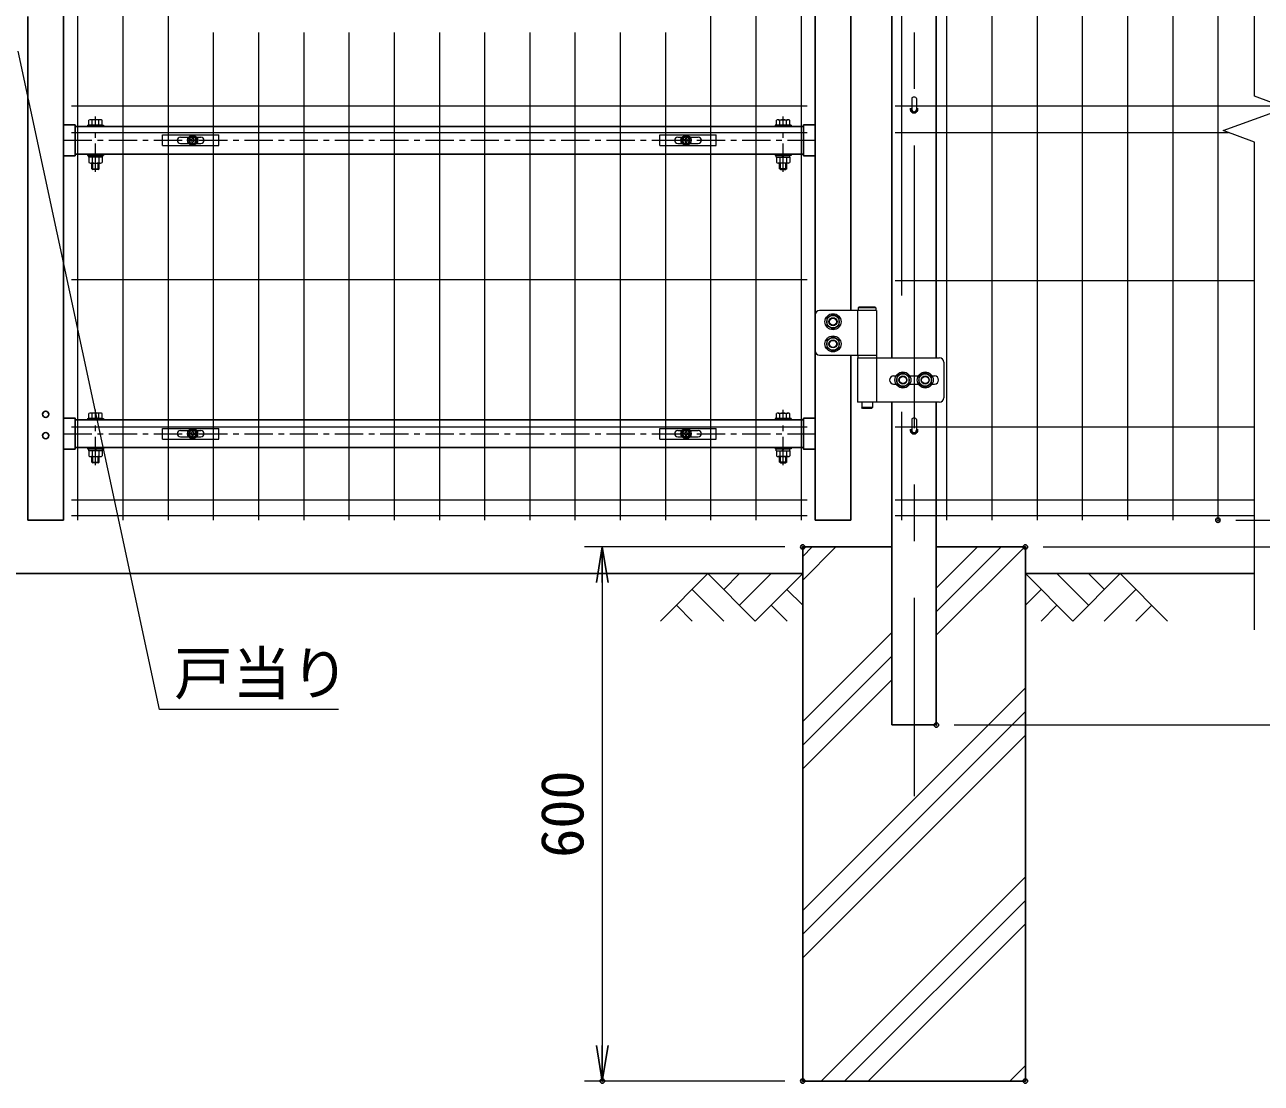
# Model space of a CAD drawing. Units: millimetres, scale not verified. Extents: x -4200 to 4200, y -2970 to 2970.
# Drawn here: x 1197 to 2586, y -825 to 364 of the extents above; entities that cross this region are included whole.
import ezdxf
from ezdxf.enums import TextEntityAlignment as Align

# ---------------------------------------------------------------- set-up
doc = ezdxf.new("R2010")
doc.units = ezdxf.units.MM
doc.header["$LTSCALE"] = 10
doc.header["$PDMODE"] = 32
doc.header["$PDSIZE"] = 5
doc.linetypes.add('USER1', pattern=[50.8, 31.75, -6.35, 6.35, -6.35])
for name, color, linetype, lineweight in [('0-0_D-STR-TXT', 7, 'Continuous', 13), ('0-1_D-STR1', 1, 'Continuous', 25), ('0-2_D-STR4', 7, 'Continuous', 25), ('0-3_D-DCR-HCH', 7, 'Continuous', 13), ('0-4_D-BGD', 7, 'Continuous', 25), ('0-5_D-STR-DIM', 7, 'Continuous', 13), ('0-6_0', 7, 'Continuous', 25), ('0-7_Defpoints', 6, 'Continuous', 25), ('0-9_D-STR3', 3, 'Continuous', 13), ('0-A_D-BMK', 2, 'USER1', 13), ('0-B_D-STR2', 7, 'Continuous', 13)]:
    doc.layers.add(name, color=color, linetype=linetype, lineweight=lineweight)
doc.styles.add('ＭＳ ゴシック', font='')
doc.styles.get('ＭＳ ゴシック').set_extended_font_data('MS Gothic')

# ---------------------------------------------------------------- blocks, each defined once
blk = doc.blocks.new('_Open')
at = {"layer": '0-6_0'}
blk.add_line((-10, 1.667), (0, 0), dxfattribs=at)
blk.add_lwpolyline([(-10, -1.667), (0, 0), (-10, 0)], dxfattribs=at)
blk = doc.blocks.new('U6')
at = {"layer": '0-1_D-STR1'}
for p, q in [((9840, 9150), (9840, 300)), ((18280, 9150), (18280, 300)), ((18680, 8270), (18680, 2655)), ((9440, 5960), (9440, 300)), ((9840, 4742), (9970, 4742)), ((9970, 4742), (9970, 4393)), ((18150, 4722.5), (9970, 4722.5)), ((18150, 4742), (18150, 4393)), ((18280, 4742), (18150, 4742)), ((9970, 4393), (9840, 4393)), ((18150, 4412.5), (9970, 4412.5)), ((18150, 4393), (18280, 4393)), ((18680, 2155), (18680, 300)), ((9970, 1446.5), (9970, 1097.5)), ((18150, 1427), (9970, 1427)), ((18280, 1446.5), (18150, 1446.5)), ((18150, 1446.5), (18150, 1097.5)), ((18150, 1117), (9970, 1117)), ((9970, 1097.5), (9840, 1097.5)), ((9440, 300), (9840, 300)), ((18280, 300), (18680, 300))]:
    blk.add_line(p, q, dxfattribs=at)
for points in [[(9840, 1446.5), (9970, 1446.5), (9970, 1097.5)], [(18150, 1446.5), (18150, 1097.5), (18280, 1097.5)]]:
    blk.add_lwpolyline(points, dxfattribs=at)
for centre in [(9640, 1490), (9640, 1250)]:
    blk.add_circle(centre, 35, dxfattribs=at)
at = {"layer": '0-7_Defpoints'}
for centre in [(11290, 4567.5), (16830, 4567.5), (11290, 1272), (16830, 1272)]:
    blk.add_circle(centre, 40, dxfattribs=at)
at = {"layer": '0-9_D-STR3'}
for p, q in [((10110, 4738.5), (10110, 4722.5)), ((10110, 4738.5), (10290, 4738.5)), ((10110, 4722.5), (10290, 4722.5)), ((10125, 4738.5), (10125, 4793)), ((10275, 4738.5), (10125, 4738.5)), ((10256.3, 4798.5), (10143.8, 4798.5)), ((10162.5, 4738.5), (10162.5, 4793)), ((10237.5, 4738.5), (10237.5, 4793)), ((10275, 4738.5), (10275, 4793)), ((10290, 4738.5), (10290, 4722.5)), ((17830, 4738.5), (17830, 4722.5)), ((18010, 4738.5), (17830, 4738.5)), ((18010, 4722.5), (17830, 4722.5)), ((17845, 4738.5), (17845, 4793)), ((17845, 4738.5), (17995, 4738.5)), ((17863.7, 4798.5), (17976.2, 4798.5)), ((17882.5, 4738.5), (17882.5, 4793)), ((17957.5, 4738.5), (17957.5, 4793)), ((17995, 4738.5), (17995, 4793)), ((18010, 4738.5), (18010, 4722.5)), ((10110, 4412.5), (10110, 4396.5)), ((10110, 4412.5), (10290, 4412.5)), ((10110, 4396.5), (10290, 4396.5)), ((10125, 4376.5), (10125, 4317)), ((10143.8, 4311.5), (10256.3, 4311.5)), ((10160, 4248.5), (10160, 4311.5)), ((10162.5, 4376.5), (10162.5, 4317)), ((10170, 4238.5), (10170, 4311.5)), ((10203.8, 4376.5), (10192.2, 4396.5)), ((10210.7, 4376.5), (10199.1, 4396.5)), ((10230, 4238.5), (10230, 4311.5)), ((10237.5, 4376.5), (10237.5, 4317)), ((10240, 4248.5), (10240, 4311.5)), ((10275, 4376.5), (10275, 4317)), ((10290, 4412.5), (10290, 4396.5)), ((17830, 4412.5), (17830, 4396.5)), ((18010, 4412.5), (17830, 4412.5)), ((18010, 4396.5), (17830, 4396.5)), ((17845, 4376.5), (17845, 4317)), ((17976.2, 4311.5), (17863.7, 4311.5)), ((17880, 4248.5), (17880, 4311.5)), ((17882.5, 4376.5), (17882.5, 4317)), ((17890, 4238.5), (17890, 4311.5)), ((17909.3, 4376.5), (17920.8, 4396.5)), ((17916.2, 4376.5), (17927.8, 4396.5)), ((17950, 4238.5), (17950, 4311.5)), ((17957.5, 4376.5), (17957.5, 4317)), ((17960, 4248.5), (17960, 4311.5)), ((17995, 4376.5), (17995, 4317)), ((18010, 4412.5), (18010, 4396.5)), ((10160, 4248.5), (10170, 4238.5)), ((10160, 4248.5), (10240, 4248.5)), ((10230, 4238.5), (10170, 4238.5)), ((10230, 4238.5), (10240, 4248.5)), ((17890, 4238.5), (17880, 4248.5)), ((17960, 4248.5), (17880, 4248.5)), ((17890, 4238.5), (17950, 4238.5)), ((17960, 4248.5), (17950, 4238.5)), ((18970, 2655), (18330, 2655)), ((18754, 2655), (18754, 2155)), ((18762, 2685), (18762, 2655)), ((18962, 2685), (18762, 2685)), ((18962, 2655), (18762, 2655)), ((18970, 2655), (18970, 2155)), ((18280, 2605), (18280, 2205)), ((18330, 2155), (18970, 2155)), ((18754, 2125), (19674, 2125)), ((18754, 2125), (18754, 1625)), ((18970, 2125), (18970, 1625)), ((19724, 2075), (19724, 1675)), ((19115, 1875), (19115.1, 1875)), ((19160, 1920), (19187.1, 1920)), ((19160, 1830), (19187.1, 1830)), ((19342.9, 1920), (19437.1, 1920)), ((19342.9, 1830), (19437.1, 1830)), ((19592.9, 1920), (19620, 1920)), ((19592.9, 1830), (19620, 1830)), ((19665, 1875), (19665.1, 1875)), ((19674, 1625), (18754, 1625)), ((18802, 1625), (18802, 1565)), ((18922, 1625), (18922, 1565)), ((10110, 1443), (10110, 1427)), ((10110, 1443), (10290, 1443)), ((10110, 1427), (10290, 1427)), ((10125, 1443), (10125, 1497.5)), ((10275, 1443), (10125, 1443)), ((10256.3, 1503), (10143.8, 1503)), ((10162.5, 1443), (10162.5, 1497.5)), ((10237.5, 1443), (10237.5, 1497.5)), ((10275, 1443), (10275, 1497.5)), ((10290, 1443), (10290, 1427)), ((17830, 1443), (17830, 1427)), ((18010, 1443), (17830, 1443)), ((18010, 1427), (17830, 1427)), ((17845, 1443), (17845, 1497.5)), ((17845, 1443), (17995, 1443)), ((17863.7, 1503), (17976.2, 1503)), ((17882.5, 1443), (17882.5, 1497.5)), ((17957.5, 1443), (17957.5, 1497.5)), ((17995, 1443), (17995, 1497.5)), ((18010, 1443), (18010, 1427)), ((10110, 1117), (10110, 1101)), ((10110, 1117), (10290, 1117)), ((10290, 1117), (10290, 1101)), ((17830, 1117), (17830, 1101)), ((18010, 1117), (17830, 1117)), ((18010, 1117), (18010, 1101)), ((10110, 1101), (10290, 1101)), ((10125, 1081), (10125, 1021.5)), ((10143.8, 1016), (10256.3, 1016)), ((10160, 953), (10160, 1016)), ((10162.5, 1081), (10162.5, 1021.5)), ((10170, 943), (10170, 1016)), ((10203.8, 1081), (10192.2, 1101)), ((10210.7, 1081), (10199.1, 1101)), ((10230, 943), (10230, 1016)), ((10237.5, 1081), (10237.5, 1021.5)), ((10240, 953), (10240, 1016)), ((10275, 1081), (10275, 1021.5)), ((18010, 1101), (17830, 1101)), ((17845, 1081), (17845, 1021.5)), ((17976.2, 1016), (17863.7, 1016)), ((17880, 953), (17880, 1016)), ((17882.5, 1081), (17882.5, 1021.5)), ((17890, 943), (17890, 1016)), ((17909.3, 1081), (17920.8, 1101)), ((17916.2, 1081), (17927.8, 1101)), ((17950, 943), (17950, 1016)), ((17957.5, 1081), (17957.5, 1021.5)), ((17960, 953), (17960, 1016)), ((17995, 1081), (17995, 1021.5)), ((10160, 953), (10170, 943)), ((10160, 953), (10240, 953)), ((10230, 943), (10170, 943)), ((10230, 943), (10240, 953)), ((17890, 943), (17880, 953)), ((17960, 953), (17880, 953)), ((17890, 943), (17950, 943)), ((17960, 953), (17950, 943))]:
    blk.add_line(p, q, dxfattribs=at)
for points in [[(10277, 4376.5), (10123, 4376.5), (10123, 4396.5)], [(10277, 4376.5), (10277, 4396.5), (10123, 4396.5)], [(17843, 4376.5), (17997, 4376.5), (17997, 4396.5)], [(17843, 4376.5), (17843, 4396.5), (17997, 4396.5)], [(18952, 2695), (18772, 2695), (18762, 2685)], [(18952, 2695), (18962, 2685), (18962, 2655)], [(18757, 2155), (18967, 2155), (18967, 2125)], [(18757, 2155), (18757, 2125), (18967, 2125)], [(18912, 1555), (18922, 1565), (18802, 1565)], [(18912, 1555), (18812, 1555), (18802, 1565)], [(10277, 1081), (10123, 1081), (10123, 1101)], [(10277, 1081), (10277, 1101), (10123, 1101)], [(17843, 1081), (17997, 1081), (17997, 1101)], [(17843, 1081), (17843, 1101), (17997, 1101)]]:
    blk.add_lwpolyline(points, dxfattribs=at)
for points in [[(18480, 2611), (18409.9, 2570.5), (18409.9, 2489.5), (18480, 2449), (18550.1, 2489.5), (18550.1, 2570.5)], [(18480, 2361), (18409.9, 2320.5), (18409.9, 2239.5), (18480, 2199), (18550.1, 2239.5), (18550.1, 2320.5)], [(19265, 1956), (19194.9, 1915.5), (19194.9, 1834.5), (19265, 1794), (19335.1, 1834.5), (19335.1, 1915.5)], [(19515, 1956), (19444.9, 1915.5), (19444.9, 1834.5), (19515, 1794), (19585.1, 1834.5), (19585.1, 1915.5)]]:
    blk.add_lwpolyline(points, close=True, dxfattribs=at)
for centre, radius in [((18480, 2530), 90), ((18480, 2530), 70.3), ((18480, 2530), 45), ((18480, 2530), 40), ((18480, 2280), 90), ((18480, 2280), 70.3), ((18480, 2280), 45), ((18480, 2280), 40), ((19265, 1875), 90), ((19265, 1875), 70.3), ((19515, 1875), 90), ((19515, 1875), 70.3), ((19265, 1875), 45), ((19265, 1875), 40), ((19515, 1875), 45), ((19515, 1875), 40)]:
    blk.add_circle(centre, radius, dxfattribs=at)
for centre, radius, start, end in [((10143.8, 4764), 34.5, 57.13278, 122.86722), ((10200, 4668.6), 129.9, 73.22135, 106.77865), ((10256.3, 4764), 34.5, 57.13278, 122.86722), ((17863.7, 4764), 34.5, 57.13278, 122.86722), ((17920, 4668.6), 129.9, 73.22135, 106.77865), ((17976.2, 4764), 34.5, 57.13278, 122.86722), ((10143.8, 4346), 34.5, 237.13278, 302.86722), ((10200, 4441.4), 129.9, 253.22135, 286.77865), ((10256.3, 4346), 34.5, 237.13278, 302.86722), ((17863.7, 4346), 34.5, 237.13278, 302.86722), ((17920, 4441.4), 129.9, 253.22135, 286.77865), ((17976.2, 4346), 34.5, 237.13278, 302.86722), ((18330, 2605), 50, 90, 180), ((18330, 2205), 50, 180, 270), ((19674, 2075), 50, 0, 90), ((19160, 1875), 45, 90, 180), ((19160, 1875), 45, 180, 270), ((19620, 1875), 45, 0, 90), ((19620, 1875), 45, 270, 0), ((19674, 1675), 50, 270, 0), ((10143.8, 1468.5), 34.5, 57.13278, 122.86722), ((10200, 1373.1), 129.9, 73.22135, 106.77865), ((10256.3, 1468.5), 34.5, 57.13278, 122.86722), ((17863.7, 1468.5), 34.5, 57.13278, 122.86722), ((17920, 1373.1), 129.9, 73.22135, 106.77865), ((17976.2, 1468.5), 34.5, 57.13278, 122.86722), ((10143.8, 1050.5), 34.5, 237.13278, 302.86722), ((10200, 1145.9), 129.9, 253.22135, 286.77865), ((10256.3, 1050.5), 34.5, 237.13278, 302.86722), ((17863.7, 1050.5), 34.5, 237.13278, 302.86722), ((17920, 1145.9), 129.9, 253.22135, 286.77865), ((17976.2, 1050.5), 34.5, 237.13278, 302.86722)]:
    blk.add_arc(centre, radius, start, end, dxfattribs=at)
at = {"layer": '0-A_D-BMK'}
for p, q in [((10200, 4214), (10200, 4834.9)), ((17920, 4214), (17920, 4834.9)), ((9840, 4567.5), (18280, 4567.5)), ((10200, 918.5), (10200, 1539.4)), ((17920, 918.5), (17920, 1539.4)), ((9840, 1272), (18280, 1272))]:
    blk.add_line(p, q, dxfattribs=at)
blk = doc.blocks.new('A$C1aa64d16')
at = {"layer": '0-9_D-STR3'}
for p, q in [((-339.9, 60), (295.1, 60)), ((-339.9, -60), (-339.9, 60)), ((-137.4, 35), (-45.6, 35)), ((-18.5, 4.2), (-31.5, 3.9)), ((-31.5, 3.9), (-31.5, -4)), ((-4, 31.5), (-4.2, 18.5)), ((-4, 31.5), (4, 31.5)), ((4, 31.5), (4.2, 18.5)), ((18.5, 4.2), (31.5, 3.9)), ((31.5, 3.9), (31.5, -4)), ((45.6, 35), (92.6, 35)), ((-137.4, -35), (-45.6, -35)), ((-18.5, -4.2), (-31.5, -4)), ((-4, -31.5), (-4.2, -18.5)), ((18.5, -4.2), (31.5, -4)), ((45.6, -35), (92.6, -35))]:
    blk.add_line(p, q, dxfattribs=at)
for points in [[(-339.9, -60), (295.1, -60), (295.1, 60)], [(-4, -31.5), (4, -31.5), (4.2, -18.5)]]:
    blk.add_lwpolyline(points, dxfattribs=at)
for radius in [57.5, 52.5]:
    blk.add_circle((0, 0), radius, dxfattribs=at)
for centre, radius, start, end in [((-137.4, 0), 35, 90, 270), ((-19.1, 19), 14.9, 270, 0), ((19.1, 19), 14.9, 180, 270), ((92.6, 0), 35, 270, 90), ((-19.1, -19), 14.9, 0, 90), ((19.1, -19), 14.9, 90, 180)]:
    blk.add_arc(centre, radius, start, end, dxfattribs=at)
blk = doc.blocks.new('A$Cf29bf4b8')
at = {"layer": '0-9_D-STR3'}
for p, q in [((-295.2, 60), (339.8, 60)), ((-295.2, -60), (-295.2, 60)), ((-92.7, 35), (-45.6, 35)), ((-18.5, 4.2), (-31.5, 3.9)), ((-31.5, 3.9), (-31.5, -4)), ((-4, 31.5), (-4.2, 18.5)), ((-4, 31.5), (4, 31.5)), ((4, 31.5), (4.2, 18.5)), ((18.5, 4.2), (31.5, 3.9)), ((31.5, 3.9), (31.5, -4)), ((45.6, 35), (137.3, 35)), ((-92.7, -35), (-45.6, -35)), ((-18.5, -4.2), (-31.5, -4)), ((-4, -31.5), (-4.2, -18.5)), ((18.5, -4.2), (31.5, -4)), ((45.6, -35), (137.3, -35))]:
    blk.add_line(p, q, dxfattribs=at)
for points in [[(-295.2, -60), (339.8, -60), (339.8, 60)], [(-4, -31.5), (4, -31.5), (4.2, -18.5)]]:
    blk.add_lwpolyline(points, dxfattribs=at)
for radius in [57.5, 52.5]:
    blk.add_circle((0, 0), radius, dxfattribs=at)
for centre, radius, start, end in [((-92.7, 0), 35, 90, 270), ((-19.1, 19), 14.9, 270, 0), ((19.1, 19), 14.9, 180, 270), ((137.3, 0), 35, 270, 90), ((-19.1, -19), 14.9, 0, 90), ((19.1, -19), 14.9, 90, 180)]:
    blk.add_arc(centre, radius, start, end, dxfattribs=at)

msp = doc.modelspace()

# ---------------------------------------------------------------- linework, layer by layer
at = {"layer": '0-0_D-STR-TXT'}
msp.add_lwpolyline([(1549.44, -404.77), (1348.37, -404.77), (1189.67, 334.58)], dxfattribs=at)
at = {"layer": '0-1_D-STR1'}
for p, q in [((2170.73, 551.69), (2170.73, -9.81)), ((2220.73, 551.69), (2220.73, -9.81)), ((2170.73, -59.81), (2170.73, -422.31)), ((2220.73, -59.81), (2220.73, -422.31)), ((2170.73, -422.31), (2220.73, -422.31))]:
    msp.add_line(p, q, dxfattribs=at)
for centre in [(2195.73, 269.19), (2195.73, -91.31)]:
    msp.add_arc(centre, 4, 162.5424, 17.4576, dxfattribs=at)
at = {"layer": '0-2_D-STR4'}
for p, q in [((2070.73, -222.31), (2170.73, -222.31)), ((2220.73, -222.31), (2320.73, -222.31))]:
    msp.add_line(p, q, dxfattribs=at)
msp.add_lwpolyline([(2320.73, -222.31), (2320.73, -822.31), (2070.73, -822.31), (2070.73, -222.31)], dxfattribs=at)
at = {"layer": '0-3_D-DCR-HCH'}
for p, q in [((2070.73, -259.48), (2107.9, -222.31)), ((2070.73, -232.96), (2081.38, -222.31)), ((2220.73, -321.61), (2320.03, -222.31)), ((2220.73, -295.09), (2293.51, -222.31)), ((2220.73, -268.58), (2267, -222.31)), ((1964.31, -252.31), (1911.1, -305.53)), ((1982.05, -270.05), (1999.78, -252.31)), ((1999.78, -287.79), (2035.26, -252.31)), ((2373.95, -305.53), (2320.73, -252.31)), ((2391.68, -287.79), (2356.21, -252.31)), ((2427.16, -252.31), (2373.95, -305.53)), ((2409.51, -270.14), (2391.68, -252.31)), ((2427.16, -252.31), (2480.37, -305.53)), ((1946.57, -270.05), (1982.21, -305.53)), ((2053, -270.05), (2070.73, -287.71)), ((2338.47, -270.05), (2320.73, -287.71)), ((2444.9, -270.05), (2409.26, -305.53)), ((1928.84, -287.79), (1946.65, -305.53)), ((2035.26, -287.79), (2053.08, -305.53)), ((2356.21, -287.79), (2338.39, -305.53)), ((2462.63, -287.79), (2444.81, -305.53)), ((2070.73, -418.58), (2170.73, -318.58)), ((2070.73, -445.09), (2170.73, -345.09)), ((2070.73, -471.61), (2170.73, -371.61)), ((2070.73, -630.71), (2320.73, -380.71)), ((2070.73, -657.23), (2320.73, -407.23)), ((2070.73, -683.74), (2320.73, -433.74)), ((2091.26, -822.31), (2320.73, -592.84)), ((2117.78, -822.31), (2320.73, -619.36)), ((2144.29, -822.31), (2320.73, -645.88)), ((2303.39, -822.31), (2320.73, -804.97))]:
    msp.add_line(p, q, dxfattribs=at)
msp.add_lwpolyline([(1964.31, -252.31), (2017.52, -305.53), (2070.73, -252.31)], dxfattribs=at)
at = {"layer": '0-4_D-BGD'}
for p, q in [((320.73, -252.31), (2070.73, -252.31)), ((2320.73, -252.31), (2578.11, -252.31))]:
    msp.add_line(p, q, dxfattribs=at)
at = {"layer": '0-5_D-STR-DIM'}
for p, q in [((2556.92, -192.31), (2855.12, -192.31)), ((2556.92, -192.31), (2855.12, -192.31)), ((2050.73, -222.31), (1825.73, -222.31)), ((2340.73, -222.31), (3095.12, -222.31)), ((2340.73, -222.31), (3095.12, -222.31)), ((2340.73, -222.31), (2855.12, -222.31)), ((1845.73, -262.31), (1845.73, -782.31)), ((2240.73, -422.31), (2975.12, -422.31)), ((2240.73, -422.31), (3095.12, -422.31)), ((2050.73, -822.31), (1825.73, -822.31))]:
    msp.add_line(p, q, dxfattribs=at)
at = {"layer": '0-7_Defpoints'}
for p in [(2536.92, -192.31), (2536.92, -192.31), (2070.73, -222.31), (2320.73, -222.31), (2220.73, -422.31), (1845.73, -822.31), (2070.73, -822.31), (2070.73, -822.31), (2320.73, -822.31)]:
    msp.add_point(p, dxfattribs=at)
at = {"layer": '0-9_D-STR3'}
for p, q in [((2193.13, 281.35), (2193.13, 269.19)), ((2198.33, 281.35), (2198.33, 269.19)), ((2193.13, -79.15), (2193.13, -91.31)), ((2198.33, -79.15), (2198.33, -91.31))]:
    msp.add_line(p, q, dxfattribs=at)
for centre in [(2195.73, 269.19), (2195.73, -91.31)]:
    msp.add_arc(centre, 2.6, 180, 0, dxfattribs=at)
for centre in [(2195.73, 281.34), (2195.73, -79.16)]:
    msp.add_ellipse(centre, major_axis=(-2.6, 0), ratio=0.649974, start_param=3.1415927, end_param=6.2831853, dxfattribs=at)
at = {"layer": '0-A_D-BMK'}
msp.add_line((2195.73, 736.67), (2195.73, -502.31), dxfattribs=at)
at = {"layer": '0-B_D-STR2'}
for p, q in [((2578.11, 283.84), (2578.11, 840.69)), ((1256.57, 777.69), (1256.57, -192.31)), ((1307.34, 777.69), (1307.34, -192.31)), ((1358.11, 777.69), (1358.11, -192.31)), ((1967.35, 777.69), (1967.35, -192.31)), ((2018.12, 777.69), (2018.12, -192.31)), ((2068.89, 777.69), (2068.89, -192.31)), ((2232.3, 777.69), (2232.3, -192.31)), ((2283.07, 777.69), (2283.07, -192.31)), ((2333.84, 777.69), (2333.84, -192.31)), ((2384.61, 777.69), (2384.61, -192.31)), ((2435.38, 777.69), (2435.38, -192.31)), ((2486.15, 777.69), (2486.15, -192.31)), ((2536.92, 777.69), (2536.92, -192.31)), ((2181.53, 469.24), (2181.53, 60.14)), ((1408.88, 355.58), (1408.88, -192.31)), ((1459.65, 355.58), (1459.65, -192.31)), ((1510.42, 355.58), (1510.42, -192.31)), ((1561.19, 355.58), (1561.19, -192.31)), ((1611.96, 355.58), (1611.96, -192.31)), ((1662.73, 355.58), (1662.73, -192.31)), ((1713.5, 355.58), (1713.5, -192.31)), ((1764.27, 355.58), (1764.27, -192.31)), ((1815.04, 355.58), (1815.04, -192.31)), ((1865.81, 355.58), (1865.81, -192.31)), ((1916.58, 355.58), (1916.58, -192.31)), ((2613.34, 271.01), (2578.11, 283.84)), ((1249.57, 273.19), (2075.89, 273.19)), ((2174.53, 273.19), (2607.37, 273.19)), ((2542.87, 245.36), (2613.34, 271.01)), ((1249.57, 243.19), (2075.89, 243.19)), ((2174.53, 243.19), (2548.84, 243.19)), ((2578.11, 232.53), (2542.87, 245.36)), ((2578.11, -315.31), (2578.11, 232.53)), ((1249.57, 77.94), (2075.89, 77.94)), ((2174.53, 76.94), (2578.11, 76.94)), ((2181.53, -70.51), (2181.53, -192.31)), ((1249.57, -87.31), (2075.89, -87.31)), ((2174.53, -87.31), (2578.11, -87.31)), ((1249.57, -169.33), (2075.89, -169.33)), ((2174.53, -169.31), (2578.11, -169.31)), ((1249.57, -186.91), (2075.89, -186.91)), ((2174.53, -186.91), (2578.11, -186.91))]:
    msp.add_line(p, q, dxfattribs=at)

# ---------------------------------------------------------------- block references
at = {"layer": '0-5_D-STR-DIM', "xscale": 0.1, "yscale": 0.1}
for name, p in [('U6', (256.73, -222.31)), ('A$C1aa64d16', (1385.73, 234.44)), ('A$Cf29bf4b8', (1939.73, 234.44)), ('A$C1aa64d16', (1385.73, -95.11)), ('A$Cf29bf4b8', (1939.73, -95.11))]:
    msp.add_blockref(name, p, dxfattribs=at)
at = {"layer": '0-5_D-STR-DIM', "xscale": 4, "yscale": 4}
for p, rotation in [((1845.73, -222.31), 90), ((1845.73, -822.31), 270)]:
    msp.add_blockref('_Open', p, dxfattribs=dict(at, rotation=rotation))

# ---------------------------------------------------------------- texts
at = {"layer": '0-0_D-STR-TXT', "style": 'ＭＳ ゴシック'}
msp.add_text('戸当り', height=48.09, dxfattribs=at).set_placement((1364.84, -402.73), align=Align.BOTTOM_LEFT)
at = {"layer": '0-5_D-STR-DIM', "style": 'ＭＳ ゴシック'}
msp.add_text('600', height=48.09, rotation=90, dxfattribs=at).set_placement((1838.99, -571.56), align=Align.BOTTOM_LEFT)

doc.saveas('drawing.dxf')
